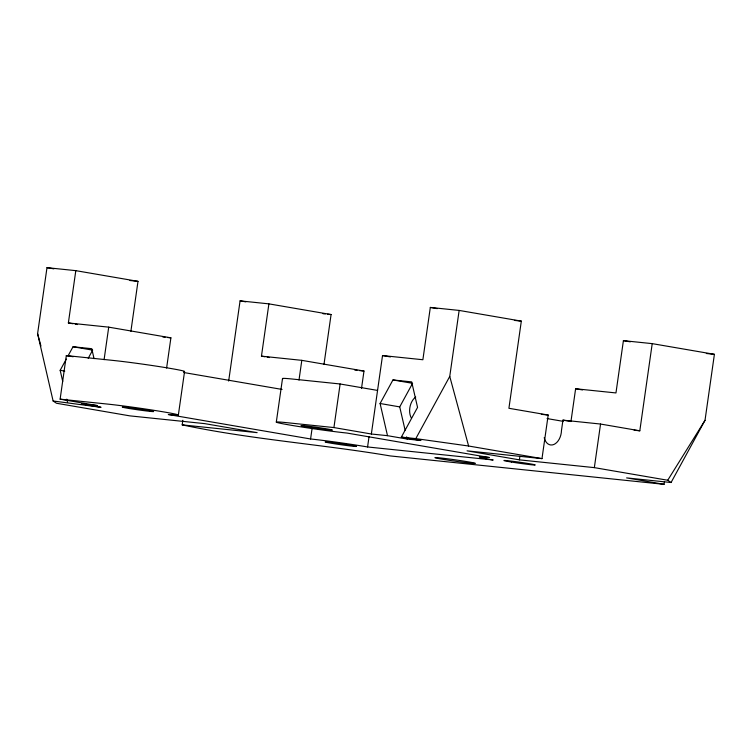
<?xml version="1.0" encoding="UTF-8"?>
<svg xmlns="http://www.w3.org/2000/svg" width="752" height="752" viewBox="0 0 752 752"><rect width="100%" height="100%" fill="white"/><g stroke="black" fill="none" stroke-linecap="round" stroke-linejoin="round"><path stroke-width="1.13" d="M182.849 420.283L182.2 424.871L257.137 432.644L204.77 423.639L129.833 415.865L56.456 403.251L53.11 400.985L37.6 333.653L46.991 267.665L75.811 270.654L137.992 281.351L130.886 331.322M72.972 323.755L68.366 322.956L75.811 270.654M53.11 400.985L101.05 407.302L81.413 403.918L97.553 405.601L60.122 399.162L66.326 355.574L113.881 360.509A40.787 1.354 8.1 0 1 162.122 367.051A40.787 1.354 8.1 0 1 183.779 371.62M104.086 359.691L108.72 327.148L170.901 337.836L166.606 368.057M178.356 415.076L184.56 371.497M228.664 381.067L240.076 300.866L268.896 303.864L331.077 314.552L323.971 364.532M264.911 356.758L261.452 356.157L268.896 303.864M276.313 422.069L282.517 378.491M298.995 380.108L301.806 360.349L363.987 371.037L361.505 388.474M493.068 459.98L367.578 446.961A40.787 1.354 8.1 0 0 310.585 438.98L312.052 428.659M492.889 459.961A40.787 1.354 8.1 0 1 489.279 457.526L346.982 433.058A40.787 1.354 8.1 0 1 289.99 425.077A40.787 1.354 8.1 0 1 286.38 422.633L333.926 427.568L340.13 383.981L377.56 390.42M367.578 446.961L369.044 436.639M333.926 427.568L371.356 434.007L382.524 355.555L422.878 359.738L430.323 307.436L459.143 310.426L521.324 321.123L508.916 408.289L548.189 415.038L541.985 458.626L467.048 450.852L519.406 459.857L594.343 467.631L667.72 480.246L671.066 482.511L703.562 422.962M401.342 437.119L420.97 440.493L407.133 439.055L387.496 435.681L380.089 403.504L392.948 379.948L411.682 381.894L417.557 407.396L401.342 437.119L415.809 438.613L449.752 376.423L459.143 310.426M519.406 459.857L519.895 456.417M703.722 422.68L705.019 420.312L714.4 354.324L652.219 343.636L639.811 430.802L600.547 424.043L562.947 420.142L561.471 430.511A13.216 8.686 -80.2 0 1 553.848 444.488A13.216 8.686 -80.2 0 1 544.213 437.664M570.984 421.299L575.618 388.756L615.963 392.939L623.408 340.647L652.219 343.636M594.343 467.631L600.547 424.043M182.2 424.871C250.942 439.459 321.123 444.225 390.26 455.928L664.054 484.335L664.383 482.041M62.726 381.405L60.169 370.313L66.317 359.042M67.99 355.969L73.029 346.757L91.763 348.693L94.056 358.676M88.191 358.328L92.665 350.131L73.029 346.757M405.093 430.172L399.726 406.888L412.585 383.323L392.948 379.948M667.72 480.246L705.019 420.312M129.927 280.515L137.992 281.351M514.406 320.408L521.324 321.123M323.012 313.716L325.315 313.951M327.628 314.195L331.077 314.552M706.335 353.487L714.4 354.324M68.366 322.956L108.72 327.148M162.836 336.999L165.139 337.244M167.442 337.479L170.901 337.836M261.452 356.157L301.806 360.349M354.765 370.078L357.068 370.322M359.371 370.557L363.987 371.037M340.13 383.981L292.584 379.055A40.787 1.354 8.1 0 0 282.959 378.792M541.355 414.333L548.189 415.038M634.115 430.21L639.811 430.802M60.122 399.162L107.686 404.097A40.787 1.354 8.1 0 1 164.679 412.077A40.787 1.354 8.1 0 1 168.288 414.512L310.585 438.98M371.356 434.007L387.496 435.681M671.066 482.511L626.613 477.896L664.054 484.335M415.809 438.613L468.609 446.011L541.985 458.626M430.323 307.436L437.232 308.63M623.408 340.647L630.317 341.831M46.991 267.665L53.9 268.859M240.076 300.866L245.838 301.862M382.524 355.555L390.467 356.918M575.618 388.756L582.527 389.94M75.275 324.15L77.578 324.544M267.214 357.153L269.517 357.548M562.947 420.142L571.031 421.534M547.071 418.573L563.248 421.355M380.089 403.504L399.726 406.888M183.751 372.522L282.085 389.433M66.326 355.574L73.132 356.749M60.169 370.313L64.785 371.112M449.752 376.423L468.609 446.011M37.6 333.653L40.946 346.005M406.625 436.837L407.133 439.055M66.806 399.152L67.577 402.489M411.476 418.272A13.216 8.686 -80.2 0 1 415.743 397.056M332.713 443.483A15.858 0.526 8.1 0 0 356.58 446.434A15.858 0.526 8.1 0 0 333.362 442.655A15.858 0.526 8.1 0 0 332.713 443.483M511.407 462.029A15.858 0.526 8.1 0 0 535.274 464.98A15.858 0.526 8.1 0 0 512.056 461.202A15.858 0.526 8.1 0 0 511.407 462.029M308.508 427.136A15.858 0.526 8.1 0 0 332.375 430.088A15.858 0.526 8.1 0 0 309.157 426.309A15.858 0.526 8.1 0 0 308.508 427.136M444.893 459.632A20.266 0.667 8.1 0 0 475.386 463.401A20.266 0.667 8.1 0 0 445.729 458.57A20.266 0.667 8.1 0 0 444.893 459.632M129.814 408.599A15.858 0.526 8.1 0 0 153.681 411.551A15.858 0.526 8.1 0 0 130.463 407.772A15.858 0.526 8.1 0 0 129.814 408.599"/></g></svg>
